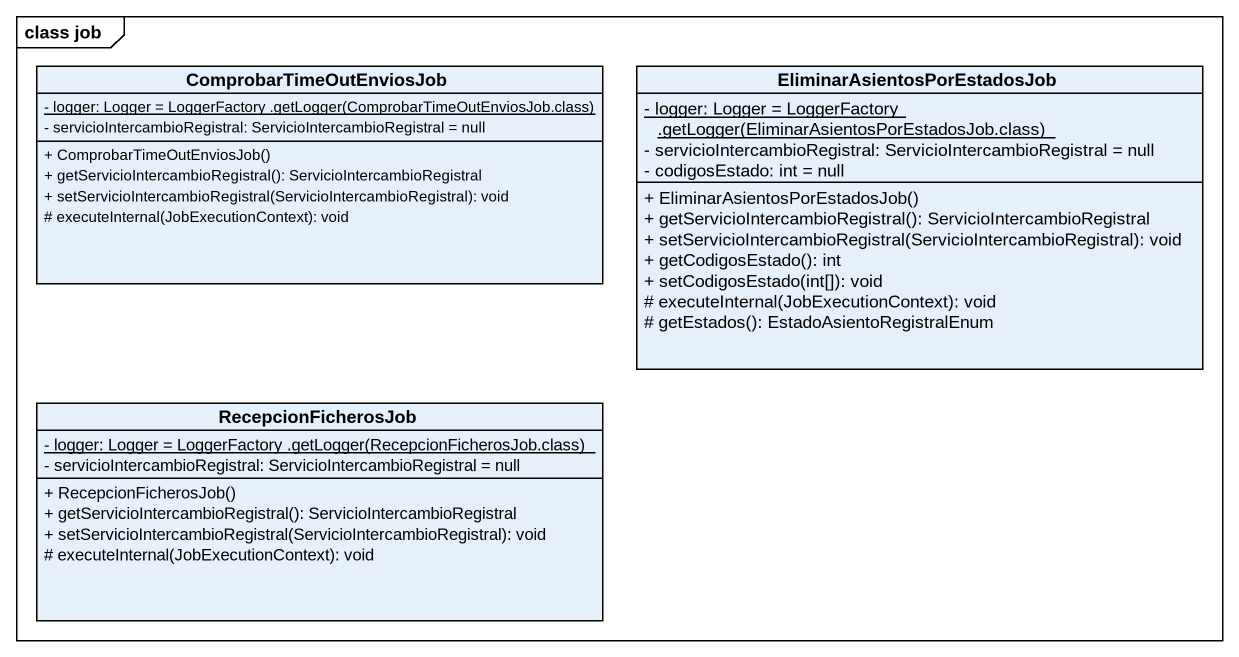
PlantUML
@startuml
mainframe class job
hide circle
hide empty members
skinparam classAttributeIconSize 0
class ComprobarTimeOutEnviosJob {
  {static} {field} - logger: Logger = LoggerFactory .getLogger(ComprobarTimeOutEnviosJob.class)
  - servicioIntercambioRegistral: ServicioIntercambioRegistral = null
  + ComprobarTimeOutEnviosJob()
  + getServicioIntercambioRegistral(): ServicioIntercambioRegistral
  + setServicioIntercambioRegistral(ServicioIntercambioRegistral): void
  # executeInternal(JobExecutionContext): void
}
class "EliminarAsientosPorEstadosJob" as EliminarAsientosPorEstadosJo {
  {static} {field} - logger: Logger = LoggerFactory .getLogger(EliminarAsientosPorEstadosJob.class)
  - servicioIntercambioRegistral: ServicioIntercambioRegistral = null
  - codigosEstado: int = null
  + EliminarAsientosPorEstadosJob()
  + getServicioIntercambioRegistral(): ServicioIntercambioRegistral
  + setServicioIntercambioRegistral(ServicioIntercambioRegistral): void
  + getCodigosEstado(): int
  + setCodigosEstado(int[]): void
  # executeInternal(JobExecutionContext): void
  # getEstados(): EstadoAsientoRegistralEnum
}
class RecepcionFicherosJob {
  {static} {field} - logger: Logger = LoggerFactory .getLogger(RecepcionFicherosJob.class)
  - servicioIntercambioRegistral: ServicioIntercambioRegistral = null
  + RecepcionFicherosJob()
  + getServicioIntercambioRegistral(): ServicioIntercambioRegistral
  + setServicioIntercambioRegistral(ServicioIntercambioRegistral): void
  # executeInternal(JobExecutionContext): void
}
@enduml
